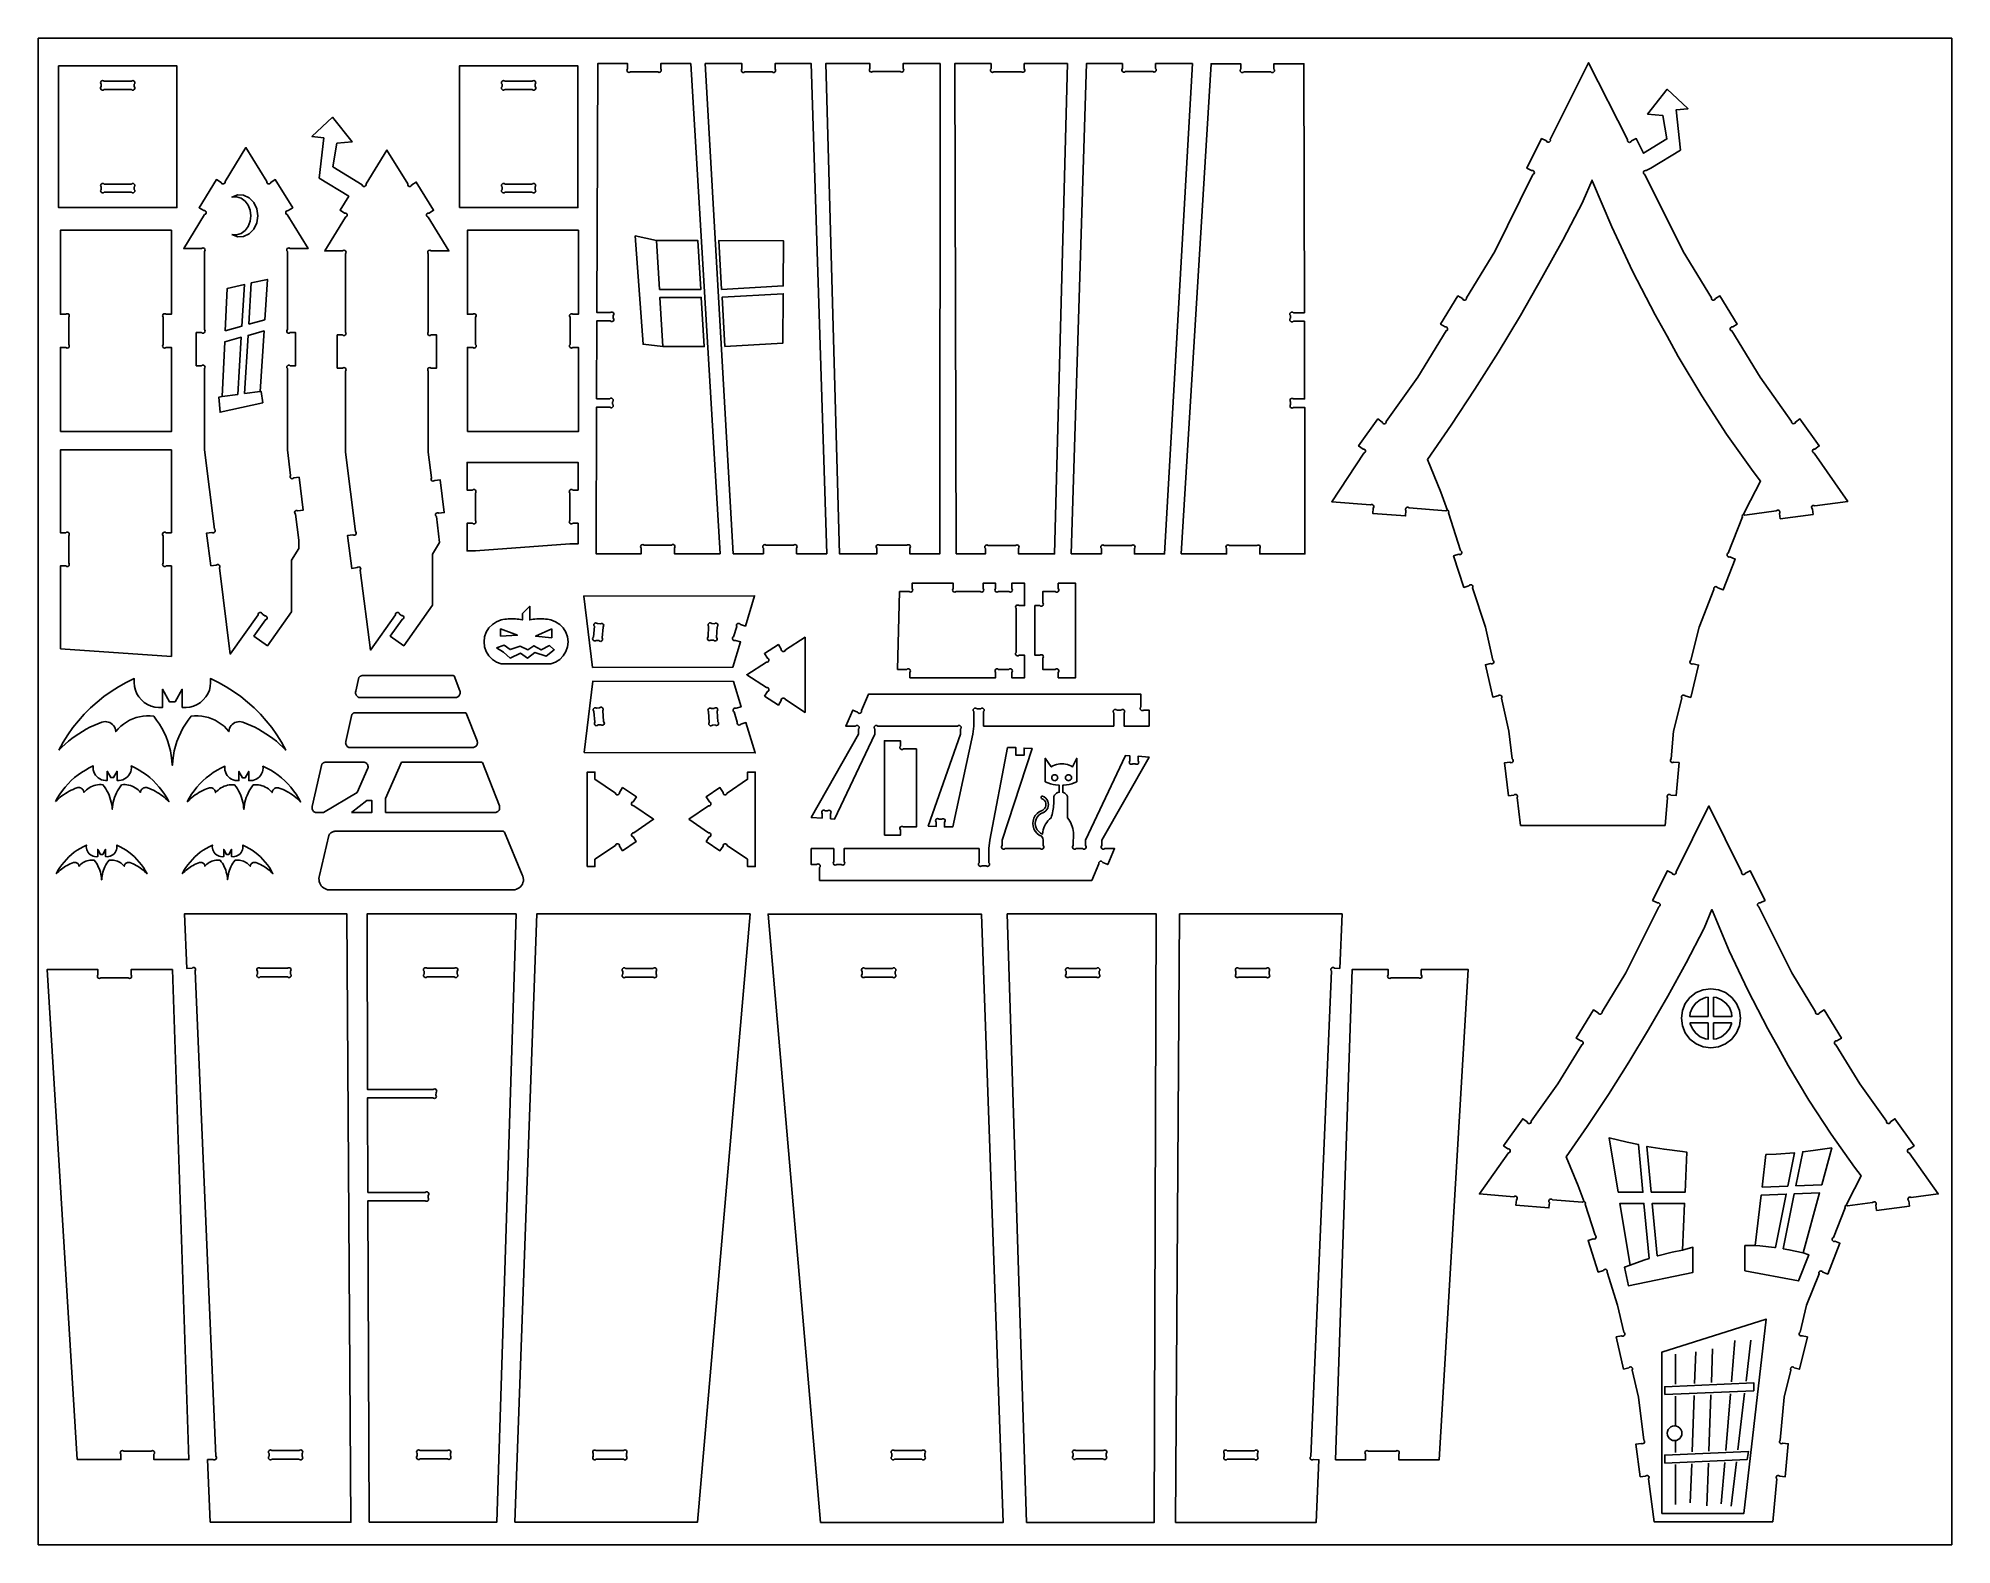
# Model space of a CAD drawing. Extents: x -206 to 348, y -177 to 259.
import ezdxf

# ---------------------------------------------------------------- set-up
doc = ezdxf.new("R2010")
doc.units = 0
doc.header["$MEASUREMENT"] = 0
doc.layers.get('0').update_dxf_attribs({"linetype": 'CONTINUOUS'})
doc.layers.add('ENGRAVING', color=1, linetype='CONTINUOUS')

msp = doc.modelspace()

# ---------------------------------------------------------------- linework, layer by layer
for points in [[(-206.37, -177.23), (-206.37, 258.87), (347.73, 258.87), (347.73, -177.23)], [(-200.51, 250.86), (-166.21, 250.86), (-166.21, 209.84), (-200.51, 209.84)], [(-84.41, 209.84), (-84.41, 250.86), (-50.12, 250.86), (-50.12, 209.84)], [(-150.27, 202.08), (-148.93, 202), (-147.62, 202.39), (-146.47, 203.22), (-145.57, 204.41), (-144.99, 205.88), (-144.79, 207.48), (-144.99, 209.08), (-145.57, 210.54), (-146.47, 211.74), (-147.62, 212.57), (-148.93, 212.96), (-150.27, 212.88), (-148.62, 213.53), (-146.89, 213.48), (-145.27, 212.72), (-143.95, 211.36), (-143.1, 209.54), (-142.8, 207.48), (-143.1, 205.42), (-143.95, 203.6), (-145.27, 202.23), (-146.89, 201.48), (-148.62, 201.43)], [(-26.51, 186.14), (-14.52, 186.14), (-15.38, 200.36), (-27.36, 200.36)], [(-8.47, 186.18), (-9.28, 200.33), (9.48, 200.19), (9.38, 187.2)], [(-145.41, 176.09), (-140.78, 177.4), (-140.01, 189.06), (-144.68, 188.03)], [(-152.2, 174.16), (-151.63, 186.48), (-146.64, 187.59), (-147.38, 175.53)], [(-25.52, 169.64), (-13.53, 169.64), (-14.38, 183.86), (-26.37, 183.86)], [(-7.53, 169.68), (9.26, 170.64), (9.36, 184.92), (-8.34, 183.9)], [(-153.08, 155.2), (-152.35, 170.95), (-147.58, 172.3), (-148.59, 155.79)], [(-146.64, 156.05), (-145.61, 172.85), (-141, 174.16), (-142.15, 156.64)], [(-75.89, 80.11), (-74.88, 79.08), (-73.66, 78.3), (-72.3, 77.8), (-57.93, 77.8), (-56.57, 78.3), (-55.35, 79.08), (-54.34, 80.11), (-53.58, 81.34), (-53.1, 82.7), (-52.94, 84.14), (-53.1, 85.58), (-53.58, 86.94), (-54.34, 88.17), (-55.35, 89.2), (-56.57, 89.98), (-57.93, 90.48), (-58.43, 90.59), (-58.94, 90.68), (-59.45, 90.75), (-59.96, 90.8), (-60.48, 90.84), (-60.99, 90.85), (-61.51, 90.84), (-62.02, 90.8), (-62.53, 90.75), (-63.04, 90.68), (-63.55, 90.59), (-64.05, 90.48), (-64.05, 94.43), (-66.18, 92.33), (-66.18, 90.48), (-66.68, 90.59), (-67.19, 90.68), (-67.7, 90.75), (-68.21, 90.8), (-68.73, 90.84), (-69.24, 90.85), (-69.76, 90.84), (-70.27, 90.8), (-70.78, 90.75), (-71.29, 90.68), (-71.8, 90.59), (-72.3, 90.48), (-73.66, 89.98), (-74.88, 89.2), (-75.89, 88.17), (-76.66, 86.94), (-77.13, 85.58), (-77.29, 84.14), (-77.13, 82.7), (-76.66, 81.34)], [(-73.68, 82.37), (-71.42, 83.23), (-69.76, 81.89), (-66.8, 82.93), (-64.62, 81.87), (-62.82, 83.03), (-60.74, 81.79), (-58.35, 83.07), (-56.95, 81.86), (-59.29, 79.99), (-62.54, 81.04), (-64.74, 79.46), (-66.73, 80.85), (-69.69, 79.45), (-71.64, 81.12)], [(-72.51, 85.76), (-72.51, 87.89), (-67.61, 86.05)], [(-57.68, 87.89), (-62.36, 85.76), (-57.68, 85.32)], [(-200.4, 52.82), (-199.52, 53.7), (-198.6, 54.55), (-197.66, 55.36), (-196.68, 56.13), (-195.67, 56.87), (-194.64, 57.56), (-193.58, 58.22), (-192.5, 58.83), (-191.39, 59.4), (-190.26, 59.93), (-189.12, 60.42), (-187.95, 60.86), (-187.5, 60.98), (-187.04, 61.04), (-186.57, 61.02), (-186.11, 60.92), (-185.67, 60.76), (-185.27, 60.54), (-184.9, 60.25), (-184.58, 59.91), (-184.31, 59.52), (-184.11, 59.1), (-183.98, 58.65), (-183.91, 58.19), (-183.24, 58.97), (-182.5, 59.69), (-181.7, 60.34), (-180.85, 60.92), (-179.96, 61.43), (-179.02, 61.86), (-178.05, 62.2), (-177.05, 62.46), (-176.03, 62.63), (-175.01, 62.72), (-173.98, 62.71), (-172.95, 62.62), (-172.1, 61.51), (-171.31, 60.34), (-170.6, 59.14), (-169.95, 57.9), (-169.38, 56.62), (-168.88, 55.31), (-168.46, 53.97), (-168.12, 52.61), (-167.85, 51.23), (-167.67, 49.84), (-167.56, 48.44), (-167.52, 48.44), (-167.42, 49.84), (-167.23, 51.23), (-166.97, 52.61), (-166.63, 53.97), (-166.21, 55.31), (-165.71, 56.62), (-165.13, 57.9), (-164.49, 59.14), (-163.77, 60.34), (-162.99, 61.51), (-162.14, 62.62), (-161.11, 62.71), (-160.08, 62.72), (-159.05, 62.63), (-158.04, 62.46), (-157.04, 62.2), (-156.07, 61.86), (-155.13, 61.43), (-154.23, 60.92), (-153.38, 60.34), (-152.58, 59.69), (-151.85, 58.97), (-151.17, 58.19), (-151.11, 58.65), (-150.97, 59.1), (-150.77, 59.52), (-150.51, 59.91), (-150.19, 60.25), (-149.82, 60.54), (-149.41, 60.76), (-148.97, 60.92), (-148.51, 61.02), (-148.05, 61.04), (-147.58, 60.98), (-147.13, 60.86), (-145.97, 60.42), (-144.82, 59.93), (-143.69, 59.4), (-142.59, 58.83), (-141.5, 58.22), (-140.45, 57.56), (-139.41, 56.87), (-138.41, 56.13), (-137.43, 55.36), (-136.48, 54.55), (-135.57, 53.7), (-134.69, 52.82), (-135.92, 55.06), (-137.27, 57.23), (-138.74, 59.31), (-140.33, 61.31), (-142.03, 63.21), (-143.83, 65.02), (-145.74, 66.72), (-147.73, 68.32), (-149.81, 69.79), (-151.97, 71.15), (-154.21, 72.39), (-156.51, 73.49), (-156.45, 72.37), (-156.55, 71.26), (-156.83, 70.17), (-157.26, 69.14), (-157.85, 68.19), (-158.57, 67.33), (-159.41, 66.59), (-160.36, 65.99), (-161.38, 65.54), (-162.46, 65.25), (-163.58, 65.12), (-164.69, 65.16), (-164.69, 70.43), (-166.73, 66.77), (-168.36, 66.77), (-170.39, 70.43), (-170.39, 65.16), (-171.51, 65.12), (-172.62, 65.25), (-173.7, 65.54), (-174.73, 65.99), (-175.67, 66.59), (-176.52, 67.33), (-177.24, 68.19), (-177.82, 69.14), (-178.26, 70.17), (-178.53, 71.26), (-178.64, 72.37), (-178.58, 73.49), (-180.88, 72.39), (-183.11, 71.15), (-185.27, 69.79), (-187.35, 68.32), (-189.35, 66.72), (-191.25, 65.02), (-193.05, 63.21), (-194.75, 61.31), (-196.34, 59.31), (-197.82, 57.23), (-199.17, 55.06)], [(-114.16, 68.52), (-114.02, 68.38), (-113.87, 68.26), (-113.7, 68.16), (-113.52, 68.08), (-113.34, 68.02), (-85.29, 68.06), (-85.1, 68.12), (-84.91, 68.21), (-84.75, 68.32), (-84.6, 68.45), (-84.46, 68.61), (-84.36, 68.78), (-84.28, 68.96), (-84.22, 69.15), (-84.19, 69.35), (-84.19, 69.56), (-84.22, 69.75), (-84.28, 69.95), (-85.98, 74.29), (-86, 74.3), (-86.02, 74.32), (-86.04, 74.33), (-86.06, 74.35), (-86.08, 74.36), (-86.1, 74.37), (-86.13, 74.38), (-86.15, 74.39), (-86.17, 74.4), (-86.2, 74.4), (-86.22, 74.41), (-86.25, 74.41), (-112.12, 74.41), (-112.25, 74.41), (-112.38, 74.41), (-112.5, 74.39), (-112.63, 74.37), (-112.76, 74.34), (-112.88, 74.3), (-113, 74.25), (-113.11, 74.19), (-113.22, 74.12), (-113.32, 74.04), (-113.42, 73.96), (-113.51, 73.87), (-114.43, 69.82), (-114.47, 69.62), (-114.48, 69.43), (-114.47, 69.23), (-114.43, 69.04), (-114.36, 68.86), (-114.27, 68.68)], [(-117.04, 54.03), (-116.91, 53.89), (-116.75, 53.77), (-116.59, 53.66), (-116.41, 53.59), (-116.22, 53.53), (-80.31, 53.57), (-80.11, 53.63), (-79.93, 53.71), (-79.76, 53.83), (-79.61, 53.96), (-79.48, 54.11), (-79.37, 54.28), (-79.29, 54.47), (-79.24, 54.66), (-79.21, 54.86), (-79.21, 55.06), (-79.24, 55.26), (-79.3, 55.46), (-82.45, 63.49), (-82.47, 63.5), (-82.49, 63.52), (-82.51, 63.54), (-82.53, 63.55), (-82.55, 63.56), (-82.57, 63.57), (-82.59, 63.58), (-82.62, 63.59), (-82.64, 63.6), (-82.67, 63.6), (-82.69, 63.61), (-82.72, 63.61), (-114.76, 63.61), (-114.84, 63.59), (-114.92, 63.57), (-115, 63.55), (-115.08, 63.51), (-115.15, 63.47), (-115.22, 63.43), (-115.29, 63.38), (-115.35, 63.33), (-115.41, 63.27), (-115.46, 63.21), (-115.51, 63.14), (-115.55, 63.07), (-117.31, 55.32), (-117.35, 55.13), (-117.36, 54.94), (-117.35, 54.74), (-117.31, 54.55), (-117.24, 54.37), (-117.15, 54.19)], [(-201.38, 37.88), (-200.94, 38.32), (-200.48, 38.74), (-200.01, 39.15), (-199.52, 39.53), (-199.02, 39.9), (-198.5, 40.25), (-197.97, 40.57), (-197.43, 40.88), (-196.88, 41.17), (-196.31, 41.43), (-195.74, 41.68), (-195.16, 41.9), (-194.93, 41.96), (-194.7, 41.98), (-194.47, 41.97), (-194.24, 41.93), (-194.02, 41.85), (-193.81, 41.73), (-193.63, 41.59), (-193.47, 41.42), (-193.34, 41.23), (-193.24, 41.02), (-193.17, 40.79), (-193.14, 40.56), (-192.8, 40.95), (-192.43, 41.31), (-192.03, 41.64), (-191.61, 41.93), (-191.16, 42.18), (-190.69, 42.4), (-190.2, 42.57), (-189.71, 42.7), (-189.2, 42.78), (-188.68, 42.83), (-188.17, 42.82), (-187.66, 42.78), (-187.23, 42.22), (-186.84, 41.64), (-186.48, 41.04), (-186.16, 40.41), (-185.87, 39.77), (-185.62, 39.12), (-185.41, 38.45), (-185.24, 37.77), (-185.11, 37.08), (-185.01, 36.39), (-184.96, 35.69), (-184.94, 35.69), (-184.89, 36.39), (-184.8, 37.08), (-184.67, 37.77), (-184.49, 38.45), (-184.28, 39.12), (-184.03, 39.77), (-183.75, 40.41), (-183.42, 41.04), (-183.07, 41.64), (-182.67, 42.22), (-182.25, 42.78), (-181.73, 42.82), (-181.22, 42.83), (-180.71, 42.78), (-180.2, 42.7), (-179.7, 42.57), (-179.21, 42.4), (-178.75, 42.18), (-178.3, 41.93), (-177.87, 41.64), (-177.47, 41.31), (-177.1, 40.95), (-176.77, 40.56), (-176.73, 40.79), (-176.67, 41.02), (-176.57, 41.23), (-176.43, 41.42), (-176.27, 41.59), (-176.09, 41.73), (-175.89, 41.85), (-175.67, 41.93), (-175.44, 41.97), (-175.2, 41.98), (-174.97, 41.96), (-174.75, 41.9), (-174.16, 41.68), (-173.59, 41.43), (-173.03, 41.17), (-172.47, 40.88), (-171.93, 40.57), (-171.4, 40.25), (-170.89, 39.9), (-170.38, 39.53), (-169.9, 39.15), (-169.42, 38.74), (-168.96, 38.32), (-168.52, 37.88), (-169.14, 39), (-169.82, 40.08), (-170.55, 41.12), (-171.35, 42.12), (-172.2, 43.07), (-173.1, 43.98), (-174.05, 44.83), (-175.05, 45.62), (-176.09, 46.36), (-177.17, 47.04), (-178.28, 47.66), (-179.43, 48.21), (-179.4, 47.65), (-179.46, 47.1), (-179.59, 46.55), (-179.81, 46.04), (-180.1, 45.56), (-180.47, 45.13), (-180.89, 44.76), (-181.36, 44.46), (-181.87, 44.24), (-182.41, 44.09), (-182.97, 44.03), (-183.53, 44.05), (-183.53, 46.68), (-184.54, 44.85), (-185.36, 44.85), (-186.38, 46.68), (-186.38, 44.05), (-186.94, 44.03), (-187.49, 44.09), (-188.03, 44.24), (-188.54, 44.46), (-189.02, 44.76), (-189.44, 45.13), (-189.8, 45.56), (-190.09, 46.04), (-190.31, 46.55), (-190.45, 47.1), (-190.5, 47.65), (-190.47, 48.21), (-191.62, 47.66), (-192.74, 47.04), (-193.82, 46.36), (-194.86, 45.62), (-195.85, 44.83), (-196.81, 43.98), (-197.71, 43.07), (-198.56, 42.12), (-199.35, 41.12), (-200.09, 40.08), (-200.76, 39)], [(-163.25, 37.81), (-162.81, 38.25), (-162.35, 38.67), (-161.88, 39.08), (-161.39, 39.47), (-160.89, 39.83), (-160.37, 40.18), (-159.84, 40.51), (-159.3, 40.82), (-158.75, 41.1), (-158.18, 41.37), (-157.61, 41.61), (-157.03, 41.83), (-156.8, 41.89), (-156.57, 41.92), (-156.34, 41.91), (-156.11, 41.86), (-155.89, 41.78), (-155.68, 41.67), (-155.5, 41.52), (-155.34, 41.35), (-155.21, 41.16), (-155.11, 40.95), (-155.04, 40.73), (-155.01, 40.5), (-154.67, 40.89), (-154.3, 41.25), (-153.9, 41.57), (-153.48, 41.86), (-153.03, 42.12), (-152.56, 42.33), (-152.08, 42.5), (-151.58, 42.63), (-151.07, 42.72), (-150.56, 42.76), (-150.04, 42.76), (-149.53, 42.71), (-149.1, 42.15), (-148.71, 41.57), (-148.35, 40.97), (-148.03, 40.35), (-147.74, 39.71), (-147.49, 39.05), (-147.28, 38.38), (-147.11, 37.7), (-146.98, 37.02), (-146.89, 36.32), (-146.83, 35.62), (-146.81, 35.62), (-146.76, 36.32), (-146.67, 37.02), (-146.54, 37.7), (-146.37, 38.38), (-146.15, 39.05), (-145.91, 39.71), (-145.62, 40.35), (-145.3, 40.97), (-144.94, 41.57), (-144.55, 42.15), (-144.12, 42.71), (-143.61, 42.76), (-143.09, 42.76), (-142.58, 42.72), (-142.07, 42.63), (-141.57, 42.5), (-141.09, 42.33), (-140.62, 42.12), (-140.17, 41.86), (-139.74, 41.57), (-139.34, 41.25), (-138.98, 40.89), (-138.64, 40.5), (-138.61, 40.73), (-138.54, 40.95), (-138.44, 41.16), (-138.31, 41.35), (-138.15, 41.52), (-137.96, 41.67), (-137.76, 41.78), (-137.54, 41.86), (-137.31, 41.91), (-137.08, 41.92), (-136.84, 41.89), (-136.62, 41.83), (-136.04, 41.61), (-135.46, 41.37), (-134.9, 41.1), (-134.35, 40.82), (-133.8, 40.51), (-133.27, 40.18), (-132.76, 39.83), (-132.26, 39.47), (-131.77, 39.08), (-131.29, 38.67), (-130.84, 38.25), (-130.4, 37.81), (-131.01, 38.93), (-131.69, 40.01), (-132.42, 41.06), (-133.22, 42.05), (-134.07, 43.01), (-134.97, 43.91), (-135.92, 44.76), (-136.92, 45.56), (-137.96, 46.3), (-139.04, 46.98), (-140.16, 47.59), (-141.31, 48.15), (-141.28, 47.59), (-141.33, 47.03), (-141.47, 46.49), (-141.68, 45.97), (-141.98, 45.49), (-142.34, 45.07), (-142.76, 44.7), (-143.23, 44.4), (-143.74, 44.17), (-144.28, 44.02), (-144.84, 43.96), (-145.4, 43.98), (-145.4, 46.62), (-146.42, 44.79), (-147.23, 44.79), (-148.25, 46.62), (-148.25, 43.98), (-148.81, 43.96), (-149.36, 44.02), (-149.9, 44.17), (-150.42, 44.4), (-150.89, 44.7), (-151.31, 45.07), (-151.67, 45.49), (-151.96, 45.97), (-152.18, 46.49), (-152.32, 47.03), (-152.37, 47.59), (-152.34, 48.15), (-153.49, 47.59), (-154.61, 46.98), (-155.69, 46.3), (-156.73, 45.56), (-157.73, 44.76), (-158.68, 43.91), (-159.58, 43.01), (-160.43, 42.05), (-161.22, 41.06), (-161.96, 40.01), (-162.64, 38.93)], [(-125.95, 34.71), (-123.79, 34.7), (-114, 40.56), (-110.94, 47.55), (-110.88, 47.77), (-110.87, 48), (-110.89, 48.23), (-110.95, 48.45), (-111.05, 48.65), (-111.19, 48.84), (-111.35, 49), (-111.54, 49.13), (-111.74, 49.23), (-111.97, 49.28), (-112.19, 49.3), (-122.87, 49.3), (-122.99, 49.31), (-123.12, 49.3), (-123.25, 49.29), (-123.38, 49.27), (-123.5, 49.23), (-123.62, 49.19), (-123.74, 49.14), (-123.86, 49.08), (-123.96, 49.01), (-124.07, 48.94), (-124.17, 48.86), (-124.26, 48.77), (-127.04, 36.5), (-127.08, 36.31), (-127.09, 36.11), (-127.08, 35.92), (-127.04, 35.73), (-126.97, 35.54), (-126.88, 35.37), (-126.77, 35.21), (-126.63, 35.07), (-126.48, 34.94), (-126.32, 34.84), (-126.14, 34.76)], [(-105.84, 34.72), (-105.84, 38.75), (-101.17, 49.3), (-78.04, 49.3), (-78.02, 49.3), (-77.99, 49.3), (-77.97, 49.29), (-77.94, 49.29), (-77.92, 49.28), (-77.9, 49.27), (-77.87, 49.26), (-77.85, 49.24), (-77.83, 49.23), (-77.81, 49.22), (-77.79, 49.2), (-77.77, 49.18), (-72.85, 36.63), (-72.79, 36.44), (-72.76, 36.24), (-72.76, 36.04), (-72.79, 35.84), (-72.84, 35.64), (-72.93, 35.46), (-73.03, 35.29), (-73.16, 35.14), (-73.31, 35), (-73.48, 34.89), (-73.66, 34.8), (-73.86, 34.74)], [(87.37, 44.2), (87.24, 44.38), (87.15, 44.58), (87.12, 44.8), (87.15, 45.03), (87.24, 45.23), (87.37, 45.41), (87.55, 45.54), (87.75, 45.63), (87.98, 45.66), (88.2, 45.63), (88.4, 45.54), (88.58, 45.41), (88.72, 45.23), (88.8, 45.03), (88.83, 44.8), (88.8, 44.58), (88.72, 44.38), (88.58, 44.2), (88.4, 44.06), (88.2, 43.98), (87.98, 43.95), (87.75, 43.98), (87.55, 44.06)], [(91.36, 44.2), (91.22, 44.38), (91.14, 44.58), (91.11, 44.8), (91.14, 45.03), (91.22, 45.23), (91.36, 45.41), (91.54, 45.54), (91.74, 45.63), (91.96, 45.66), (92.18, 45.63), (92.39, 45.54), (92.57, 45.41), (92.7, 45.23), (92.79, 45.03), (92.82, 44.8), (92.79, 44.58), (92.7, 44.38), (92.57, 44.2), (92.39, 44.06), (92.18, 43.98), (91.96, 43.95), (91.74, 43.98), (91.54, 44.06)], [(-115.65, 34.71), (-109.8, 34.72), (-109.8, 38.26), (-111.19, 38.26)], [(-124.14, 13.23), (-123.8, 12.94), (-123.42, 12.7), (-123.01, 12.52), (-122.59, 12.4), (-68.34, 12.4), (-67.89, 12.52), (-67.46, 12.71), (-67.07, 12.96), (-66.72, 13.26), (-66.42, 13.62), (-66.18, 14.02), (-66.01, 14.46), (-65.9, 14.91), (-65.87, 15.38), (-65.91, 15.84), (-66.03, 16.3), (-66.21, 16.72), (-71.37, 29.07), (-71.41, 29.11), (-71.45, 29.15), (-71.5, 29.19), (-71.54, 29.22), (-71.59, 29.25), (-71.64, 29.27), (-71.69, 29.3), (-71.75, 29.31), (-71.8, 29.33), (-71.86, 29.34), (-71.92, 29.35), (-71.97, 29.35), (-120.31, 29.35), (-120.51, 29.32), (-120.7, 29.28), (-120.89, 29.22), (-121.08, 29.15), (-121.26, 29.06), (-121.43, 28.96), (-121.6, 28.85), (-121.75, 28.72), (-121.9, 28.59), (-122.03, 28.44), (-122.15, 28.29), (-122.27, 28.12), (-124.9, 16.51), (-125.02, 16.08), (-125.08, 15.64), (-125.07, 15.19), (-125, 14.76), (-124.87, 14.33), (-124.68, 13.93), (-124.43, 13.56)], [(-201.16, 17.02), (-200.81, 17.37), (-200.44, 17.71), (-200.07, 18.03), (-199.68, 18.34), (-199.27, 18.64), (-198.86, 18.92), (-198.44, 19.18), (-198, 19.42), (-197.56, 19.65), (-197.11, 19.86), (-196.65, 20.06), (-196.19, 20.24), (-196, 20.28), (-195.82, 20.31), (-195.63, 20.3), (-195.45, 20.26), (-195.27, 20.2), (-195.11, 20.11), (-194.96, 19.99), (-194.83, 19.85), (-194.73, 19.7), (-194.65, 19.53), (-194.59, 19.35), (-194.57, 19.17), (-194.3, 19.48), (-194, 19.77), (-193.69, 20.03), (-193.35, 20.26), (-192.99, 20.46), (-192.61, 20.63), (-192.22, 20.77), (-191.82, 20.88), (-191.42, 20.94), (-191.01, 20.98), (-190.59, 20.98), (-190.18, 20.94), (-189.84, 20.49), (-189.53, 20.03), (-189.24, 19.55), (-188.98, 19.05), (-188.76, 18.54), (-188.56, 18.01), (-188.39, 17.48), (-188.25, 16.93), (-188.14, 16.38), (-188.07, 15.83), (-188.03, 15.27), (-188.01, 15.27), (-187.97, 15.83), (-187.9, 16.38), (-187.79, 16.93), (-187.65, 17.48), (-187.49, 18.01), (-187.29, 18.54), (-187.06, 19.05), (-186.8, 19.55), (-186.51, 20.03), (-186.2, 20.49), (-185.86, 20.94), (-185.45, 20.98), (-185.04, 20.98), (-184.62, 20.94), (-184.22, 20.88), (-183.82, 20.77), (-183.43, 20.63), (-183.06, 20.46), (-182.7, 20.26), (-182.36, 20.03), (-182.04, 19.77), (-181.74, 19.48), (-181.47, 19.17), (-181.45, 19.35), (-181.39, 19.53), (-181.31, 19.7), (-181.21, 19.85), (-181.08, 19.99), (-180.93, 20.11), (-180.77, 20.2), (-180.59, 20.26), (-180.41, 20.3), (-180.22, 20.31), (-180.04, 20.28), (-179.86, 20.24), (-179.39, 20.06), (-178.93, 19.86), (-178.48, 19.65), (-178.04, 19.42), (-177.61, 19.18), (-177.18, 18.92), (-176.77, 18.64), (-176.37, 18.34), (-175.98, 18.03), (-175.6, 17.71), (-175.23, 17.37), (-174.88, 17.02), (-175.37, 17.92), (-175.91, 18.78), (-176.5, 19.62), (-177.14, 20.41), (-177.82, 21.18), (-178.54, 21.9), (-179.3, 22.58), (-180.1, 23.22), (-180.93, 23.81), (-181.79, 24.35), (-182.69, 24.85), (-183.61, 25.29), (-183.58, 24.84), (-183.63, 24.4), (-183.73, 23.96), (-183.91, 23.55), (-184.14, 23.17), (-184.43, 22.82), (-184.77, 22.53), (-185.15, 22.29), (-185.56, 22.11), (-185.99, 21.99), (-186.43, 21.94), (-186.88, 21.96), (-186.88, 24.06), (-187.69, 22.6), (-188.35, 22.6), (-189.16, 24.06), (-189.16, 21.96), (-189.61, 21.94), (-190.05, 21.99), (-190.49, 22.11), (-190.9, 22.29), (-191.27, 22.53), (-191.61, 22.82), (-191.9, 23.17), (-192.13, 23.55), (-192.31, 23.96), (-192.42, 24.4), (-192.46, 24.84), (-192.43, 25.29), (-193.35, 24.85), (-194.25, 24.35), (-195.11, 23.81), (-195.95, 23.22), (-196.74, 22.58), (-197.5, 21.9), (-198.23, 21.18), (-198.91, 20.41), (-199.54, 19.62), (-200.13, 18.78), (-200.67, 17.92)], [(-164.68, 17.02), (-164.19, 17.92), (-163.65, 18.78), (-163.06, 19.62), (-162.42, 20.41), (-161.74, 21.18), (-161.02, 21.9), (-160.26, 22.58), (-159.46, 23.22), (-158.63, 23.81), (-157.77, 24.35), (-156.87, 24.85), (-155.95, 25.29), (-155.98, 24.84), (-155.94, 24.4), (-155.83, 23.96), (-155.65, 23.55), (-155.42, 23.17), (-155.13, 22.82), (-154.79, 22.53), (-154.41, 22.29), (-154, 22.11), (-153.57, 21.99), (-153.13, 21.94), (-152.68, 21.96), (-152.68, 24.06), (-151.87, 22.6), (-151.21, 22.6), (-150.4, 24.06), (-150.4, 21.96), (-149.95, 21.94), (-149.51, 21.99), (-149.08, 22.11), (-148.67, 22.29), (-148.29, 22.53), (-147.95, 22.82), (-147.66, 23.17), (-147.43, 23.55), (-147.25, 23.96), (-147.14, 24.4), (-147.1, 24.84), (-147.13, 25.29), (-146.21, 24.85), (-145.31, 24.35), (-144.45, 23.81), (-143.61, 23.22), (-142.82, 22.58), (-142.06, 21.9), (-141.33, 21.18), (-140.66, 20.41), (-140.02, 19.62), (-139.43, 18.78), (-138.89, 17.92), (-138.4, 17.02), (-138.75, 17.37), (-139.12, 17.71), (-139.49, 18.03), (-139.89, 18.34), (-140.29, 18.64), (-140.7, 18.92), (-141.12, 19.18), (-141.56, 19.42), (-142, 19.65), (-142.45, 19.86), (-142.91, 20.06), (-143.38, 20.24), (-143.56, 20.28), (-143.74, 20.31), (-143.93, 20.3), (-144.11, 20.26), (-144.29, 20.2), (-144.45, 20.11), (-144.6, 19.99), (-144.73, 19.85), (-144.83, 19.7), (-144.91, 19.53), (-144.97, 19.35), (-144.99, 19.17), (-145.26, 19.48), (-145.56, 19.77), (-145.87, 20.03), (-146.22, 20.26), (-146.57, 20.46), (-146.95, 20.63), (-147.34, 20.77), (-147.74, 20.88), (-148.14, 20.94), (-148.55, 20.98), (-148.97, 20.98), (-149.38, 20.94), (-149.72, 20.49), (-150.03, 20.03), (-150.32, 19.55), (-150.58, 19.05), (-150.81, 18.54), (-151, 18.01), (-151.17, 17.48), (-151.31, 16.93), (-151.42, 16.38), (-151.49, 15.83), (-151.53, 15.27), (-151.55, 15.27), (-151.59, 15.83), (-151.66, 16.38), (-151.77, 16.93), (-151.91, 17.48), (-152.07, 18.01), (-152.27, 18.54), (-152.5, 19.05), (-152.76, 19.55), (-153.05, 20.03), (-153.36, 20.49), (-153.7, 20.94), (-154.11, 20.98), (-154.53, 20.98), (-154.94, 20.94), (-155.34, 20.88), (-155.74, 20.77), (-156.13, 20.63), (-156.5, 20.46), (-156.86, 20.26), (-157.2, 20.03), (-157.52, 19.77), (-157.82, 19.48), (-158.09, 19.17), (-158.11, 19.35), (-158.17, 19.53), (-158.25, 19.7), (-158.35, 19.85), (-158.48, 19.99), (-158.63, 20.11), (-158.79, 20.2), (-158.97, 20.26), (-159.15, 20.3), (-159.34, 20.31), (-159.52, 20.28), (-159.7, 20.24), (-160.17, 20.06), (-160.63, 19.86), (-161.08, 19.65), (-161.52, 19.42), (-161.95, 19.18), (-162.38, 18.92), (-162.79, 18.64), (-163.19, 18.34), (-163.58, 18.03), (-163.96, 17.71), (-164.33, 17.37)], [(-68.37, -170.74), (-15.48, -170.74), (-0.26, 5.36), (-62.04, 5.36)], [(20.16, -170.75), (4.95, 5.35), (66.73, 5.35), (73.06, -170.75)], [(79.85, -170.75), (116.81, -170.75), (117.4, 5.36), (74.22, 5.36)], [(271.88, -24.29), (277.19, -24.29), (277.19, -18.74), (276.39, -18.84), (274.9, -19.46), (273.62, -20.44), (272.64, -21.72), (272.02, -23.21)], [(278.79, -24.29), (284.1, -24.29), (283.96, -23.21), (283.34, -21.72), (282.36, -20.44), (281.08, -19.46), (279.59, -18.84), (278.79, -18.74)], [(274.9, -30.17), (276.39, -30.78), (277.19, -30.89), (277.19, -26.15), (271.98, -26.15), (272.02, -26.41), (272.64, -27.9), (273.62, -29.18)], [(278.79, -30.89), (279.59, -30.78), (281.08, -30.17), (282.36, -29.18), (283.34, -27.9), (283.96, -26.41), (283.99, -26.15), (278.79, -26.15)], [(251.12, -75.2), (258.31, -75.2), (257.04, -61.41), (253.79, -60.74), (248.52, -59.47)], [(260.7, -75.2), (270.5, -75.2), (270.98, -63.56), (269.8, -63.44), (264.43, -62.73), (259.48, -61.9)], [(292.84, -73.72), (293.94, -64.3), (296.85, -64.17), (302.19, -63.75), (300.26, -73.42)], [(302.61, -73.32), (310.09, -73.01), (312.99, -62.34), (307.63, -63.14), (304.57, -63.48)], [(290.84, -90.65), (292.16, -90.73), (296.39, -91.18), (296.7, -91.23), (299.8, -75.72), (292.57, -76.01)], [(298.96, -91.59), (300.59, -91.85), (304.76, -92.73), (309.47, -75.32), (302.15, -75.62)], [(254.6, -96.26), (258.6, -94.81), (260.07, -94.35), (258.6, -78.4), (251.65, -78.4)], [(262.4, -93.64), (262.66, -93.56), (266.79, -92.52), (269.8, -91.91), (270.37, -78.4), (261, -78.4)]]:
    msp.add_lwpolyline(points, close=True)
for points in [[(-8.89, 109.65), (-8.89, 109.67), (-22.17, 109.67), (-22.17, 111.28, 1), (-23.02, 112.13), (-30.92, 112.13, 1), (-31.77, 111.28), (-31.77, 109.67), (-44.86, 109.67), (-44.72, 152.08), (-40.89, 152.07, 1), (-40.04, 152.91), (-40.04, 153.66, 1), (-40.89, 154.52), (-44.71, 154.53), (-44.63, 177.04), (-40.73, 177.03, 1), (-39.88, 177.87), (-39.88, 178.62, 1), (-40.73, 179.47), (-44.62, 179.49), (-44.37, 251.56), (-35.73, 251.56), (-35.73, 250.02, 1), (-34.88, 249.18), (-26.98, 249.18, 1), (-26.13, 250.02), (-26.13, 251.56), (-17.43, 251.56), (-8.89, 109.67)], [(-5.11, 109.63), (-13.23, 251.56), (-2.59, 251.56), (-2.59, 250.01, 1), (-1.74, 249.16), (6.16, 249.16, 1), (7.01, 250.01), (7.01, 251.56), (17.45, 251.56), (21.95, 109.63), (13.21, 109.63), (13.21, 111.26, 1), (12.36, 112.11), (4.46, 112.11, 1), (3.62, 111.26), (3.62, 109.63)], [(45.17, 112.09), (37.27, 112.09, 1), (36.42, 111.25), (36.42, 109.61), (25.7, 109.62), (21.65, 251.56), (34.48, 251.56), (34.48, 250.09, 1), (35.33, 249.24), (43.23, 249.24, 1), (44.08, 250.09), (44.08, 251.56), (54.77, 251.55), (54.67, 109.61), (46.02, 109.61), (46.02, 111.24, 1)], [(59.47, 109.61), (67.91, 109.61), (67.91, 111.17, -1), (68.75, 112.02), (76.65, 112.02, -1), (77.5, 111.17), (77.5, 109.61), (87.93, 109.61), (91.65, 251.56), (79.14, 251.56), (79.14, 250.01, -1), (78.29, 249.17), (70.39, 249.17, -1), (69.55, 250.01), (69.55, 251.56), (59.05, 251.56)], [(92.73, 109.61), (101.48, 109.62), (101.48, 111.17, -1), (102.33, 112.02), (110.23, 112.02, -1), (111.07, 111.17), (111.07, 109.62), (119.8, 109.62), (127.84, 251.55), (117.19, 251.55), (117.19, 250.09, -1), (116.34, 249.24), (108.44, 249.24, -1), (107.6, 250.09), (107.6, 251.55), (97.14, 251.55)], [(124.6, 109.62), (133.27, 251.52), (141.85, 251.52), (141.85, 249.97, 1), (142.7, 249.12), (150.6, 249.12, 1), (151.45, 249.97), (151.45, 251.52), (160.13, 251.52), (160.29, 179.43), (157.09, 179.42, 1), (156.24, 178.57), (156.24, 177.81, 1), (157.09, 176.96), (160.3, 176.97), (160.35, 154.47), (157.15, 154.46, 1), (156.3, 153.61), (156.3, 152.85, 1), (157.15, 152), (160.36, 152.01), (160.45, 109.62), (147.34, 109.62), (147.34, 111.17, 1), (146.49, 112.02), (138.59, 112.02, 1), (137.75, 111.17), (137.75, 109.62)], [(219.41, 39.58), (220.95, 39.77, -1), (221.89, 39.04), (222.9, 30.99), (264.72, 30.99), (265.45, 39.02, -1), (266.37, 39.78), (267.91, 39.64), (268.78, 49.2), (267.24, 49.34, -1), (266.47, 50.26), (267.2, 58.28), (269.54, 67.85, -1), (270.57, 68.47), (272.15, 68.08), (274.44, 77.4), (272.85, 77.79, -1), (272.23, 78.82), (274.57, 88.38), (278.89, 99.32, -1), (279.99, 99.79), (281.52, 99.19), (285.04, 108.12), (283.52, 108.72, -1), (283.04, 109.82), (287.17, 120.29, -1), (287.85, 120.82), (296.9, 122.03, -1), (297.86, 121.3), (298.06, 119.76), (307.57, 121.03), (307.37, 122.57, -1), (308.1, 123.52), (317.64, 124.79), (307.88, 138.78, -1), (308.09, 139.96), (309.36, 140.86), (303.78, 148.67), (302.52, 147.77, -1), (301.34, 147.97), (292.22, 160.75), (284.02, 174.15, -1), (284.3, 175.31), (285.62, 176.12), (280.61, 184.31), (279.29, 183.5, -1), (278.12, 183.78), (269.92, 197.17), (258.87, 219.42, -1), (259.25, 220.56), (260.64, 221.25), (269.18, 226.51), (267.89, 238.11), (271.32, 238.49), (271.31, 238.53), (265.34, 244.11), (259.68, 236.94), (264.04, 236.56), (265.27, 229.76), (258.48, 225.58), (256.37, 229.84), (254.97, 229.15, -1), (253.84, 229.53), (242.55, 251.78), (231.49, 229.53, -1), (230.36, 229.15), (228.97, 229.84), (224.7, 221.25), (226.08, 220.56, -1), (226.47, 219.42), (215.41, 197.17), (207.21, 183.78, -1), (206.04, 183.5), (204.72, 184.31), (199.71, 176.12), (201.03, 175.31, -1), (201.31, 174.15), (193.12, 160.75), (183.99, 147.97, -1), (182.81, 147.77), (181.55, 148.67), (175.98, 140.86), (177.26, 139.94, -1), (177.48, 138.79), (168.19, 124.7), (179.39, 123.8, -1), (180.17, 122.89), (180.05, 121.34), (189.58, 120.58), (189.7, 122.12, -1), (190.62, 122.9), (201.27, 122.05, -1), (202.01, 121.46), (205.53, 110.57, -1), (204.98, 109.5), (203.5, 109.02), (206.45, 99.89), (207.93, 100.37, -1), (209, 99.82), (212.69, 88.38), (214.84, 78.84, -1), (214.2, 77.83), (212.69, 77.49), (214.8, 68.13), (216.31, 68.47, -1), (217.33, 67.83), (219.48, 58.28), (220.49, 50.24, -1), (219.75, 49.29), (218.21, 49.1)], [(-187.31, 244.03), (-179.41, 244.03, 1), (-178.56, 244.87), (-178.56, 245.58, 1), (-179.41, 246.43), (-187.31, 246.43, 1), (-188.16, 245.58), (-188.16, 244.87, 1)], [(-63.31, 244.03), (-71.21, 244.03, -1), (-72.06, 244.87), (-72.06, 245.58, -1), (-71.21, 246.43), (-63.31, 246.43, -1), (-62.47, 245.58), (-62.47, 244.87, -1)], [(-101.21, 91.81), (-101.72, 92.17, 1), (-102.91, 91.98), (-110.2, 81.75), (-113.11, 104.88, 1), (-114.06, 105.62), (-115.6, 105.42), (-116.8, 114.94), (-115.26, 115.14, 1), (-114.52, 116.09), (-117.41, 139.05), (-117.41, 162.54, 1), (-118.26, 163.38), (-119.81, 163.38), (-119.81, 172.98), (-118.26, 172.98, 1), (-117.41, 173.83), (-117.41, 196.46, 1), (-118.26, 197.31), (-123.41, 197.31), (-117.38, 207.11, 1), (-117.65, 208.27), (-118.97, 209.09), (-116.47, 213.15), (-125.01, 218.42), (-123.72, 230.02), (-127.15, 230.4), (-127.14, 230.44), (-121.17, 236.01), (-115.51, 228.85), (-119.87, 228.46), (-121.1, 221.67), (-112.62, 216.44, 1), (-111.45, 216.72), (-105.42, 226.51), (-99.39, 216.72, 1), (-98.22, 216.44), (-96.9, 217.26), (-91.87, 209.09), (-93.19, 208.27, 1), (-93.47, 207.11), (-87.43, 197.31), (-92.58, 197.31, 1), (-93.43, 196.46), (-93.43, 173.83, 1), (-92.58, 172.98), (-91.03, 172.98), (-91.03, 163.38), (-92.58, 163.38, 1), (-93.43, 162.54), (-93.43, 139.05), (-92.5, 131.64, 1), (-91.55, 130.9), (-90.01, 131.09), (-88.81, 121.57), (-90.35, 121.38, 1), (-91.09, 120.43), (-90.14, 112.89), (-92.18, 109.54), (-92.18, 94.74), (-100.55, 83.01), (-104.46, 85.79), (-101.01, 90.63, 1)], [(-156.41, 106.12), (-154.88, 106.32, -1), (-153.93, 105.58), (-150.78, 80.59), (-142.66, 91.98, -1), (-141.47, 92.17), (-140.78, 91.68, -1), (-140.58, 90.5), (-143.92, 85.82), (-140.01, 83.03), (-133, 92.86), (-133, 107.82), (-130.95, 111.13), (-130.95, 113.59), (-131.9, 121.13, -1), (-131.17, 122.08), (-129.63, 122.27), (-130.82, 131.79), (-132.36, 131.6, -1), (-133.31, 132.34), (-134.24, 139.75), (-134.24, 163.24, -1), (-133.4, 164.08), (-131.84, 164.08), (-131.84, 173.68), (-133.4, 173.68, -1), (-134.24, 174.53), (-134.24, 197.16, -1), (-133.4, 198.01), (-128.25, 198.01), (-134.28, 207.81, -1), (-134, 208.97), (-132.68, 209.79), (-137.72, 217.96), (-139.04, 217.14, -1), (-140.2, 217.42), (-146.24, 227.21), (-152.27, 217.42, -1), (-153.44, 217.14), (-154.76, 217.96), (-159.79, 209.79), (-158.47, 208.97, -1), (-158.19, 207.81), (-164.22, 198.01), (-159.08, 198.01, -1), (-158.23, 197.16), (-158.23, 174.53, -1), (-159.08, 173.68), (-160.63, 173.68), (-160.63, 164.08), (-159.08, 164.08, -1), (-158.23, 163.24), (-158.23, 139.75), (-155.34, 116.79, -1), (-156.07, 115.84), (-157.61, 115.65)], [(-188.16, 215.83), (-188.16, 215.13, 1), (-187.31, 214.28), (-179.41, 214.28, 1), (-178.56, 215.13), (-178.56, 215.83, 1), (-179.41, 216.68), (-187.31, 216.68, 1)], [(-71.21, 216.68), (-63.31, 216.68, -1), (-62.47, 215.83), (-62.47, 215.13, -1), (-63.31, 214.28), (-71.21, 214.28, -1), (-72.06, 215.13), (-72.06, 215.83, -1)], [(-199.96, 145.03), (-167.81, 145.03), (-167.81, 169.36), (-169.36, 169.36, -1), (-170.21, 170.21), (-170.21, 178.11, -1), (-169.36, 178.96), (-167.81, 178.96), (-167.81, 203.29), (-199.96, 203.29), (-199.96, 178.96), (-198.41, 178.96, -1), (-197.56, 178.11), (-197.56, 170.21, -1), (-198.41, 169.36), (-199.96, 169.36)], [(-82.12, 145.03), (-82.12, 169.36), (-80.57, 169.36, 1), (-79.72, 170.21), (-79.72, 178.11, 1), (-80.57, 178.96), (-82.12, 178.96), (-82.12, 203.29), (-49.97, 203.29), (-49.97, 178.96), (-51.53, 178.96, 1), (-52.37, 178.11), (-52.37, 170.21, 1), (-51.53, 169.36), (-49.97, 169.36), (-49.97, 145.03)], [(-199.96, 82.13), (-199.96, 106.12), (-198.41, 106.12, 1), (-197.56, 106.97), (-197.56, 114.87, 1), (-198.41, 115.72), (-199.96, 115.72), (-199.96, 139.72), (-167.81, 139.72), (-167.81, 115.72), (-169.36, 115.72, 1), (-170.21, 114.87), (-170.21, 106.97, 1), (-169.36, 106.12), (-167.81, 106.12), (-167.81, 79.92)], [(-79.79, 110.45), (-82.19, 110.45), (-82.19, 118.47), (-80.64, 118.47, 1), (-79.79, 119.32), (-79.79, 127.22, 1), (-80.64, 128.07), (-82.19, 128.07), (-82.19, 136.09), (-50.04, 136.09), (-50.04, 128.07), (-51.59, 128.07, 1), (-52.44, 127.22), (-52.44, 119.32, 1), (-51.59, 118.47), (-50.04, 118.47), (-50.04, 112.51), (-52.44, 112.51)], [(46, 73.76), (46, 75.31, 1), (45.15, 76.16), (42.46, 76.16), (43.03, 98.71), (45.84, 98.71, 1), (46.69, 99.56), (46.69, 101.11), (58.58, 101.11), (58.58, 99.56, 1), (59.43, 98.71), (66.4, 98.71, 1), (67.25, 99.56), (67.25, 101.11), (70.85, 101.11), (70.85, 99.56, 1), (71.7, 98.71), (74.7, 98.71, 1), (75.55, 99.56), (75.55, 101.11), (79.23, 101.11), (79.23, 94.63), (77.66, 94.63, 1), (76.81, 93.78), (76.81, 81.09, 1), (77.66, 80.24), (79.23, 80.24), (79.23, 73.76), (75.55, 73.76), (75.55, 75.31, 1), (74.7, 76.16), (71.7, 76.16, 1), (70.85, 75.31), (70.85, 73.76)], [(88.99, 73.76), (88.99, 75.31, 1), (88.15, 76.16), (84.52, 76.16), (84.52, 79.39, 1), (83.67, 80.24), (82.23, 80.24), (82.23, 94.63), (83.67, 94.63, 1), (84.52, 95.48), (84.52, 98.71), (88.15, 98.71, 1), (88.99, 99.56), (88.99, 101.11), (94.03, 101.11), (94.03, 73.76)], [(-45.91, 76.7), (-5.24, 76.81), (-3, 84.14), (-4.45, 84.58, -1), (-5.01, 85.64), (-4.11, 88.6, -1), (-3.05, 89.17), (-1.6, 88.73), (1.07, 97.5), (-48.43, 97.37)], [(-43.09, 85.26), (-42.82, 88.42, 1), (-43.59, 89.34), (-44.42, 89.41, 1), (-45.34, 88.64), (-45.62, 85.48, 1), (-44.84, 84.56), (-44.01, 84.49, 1)], [(-10.54, 89.4), (-11.34, 89.45, 1), (-12.24, 88.65), (-12.42, 85.55, 1), (-11.62, 84.66), (-10.81, 84.61, 1), (-9.92, 85.41), (-9.74, 88.5, 1)], [(3.93, 68.45), (4.76, 69.75, 1), (4.51, 70.93), (-1.22, 74.61), (4.51, 78.29, 1), (4.76, 79.46), (3.93, 80.77), (7.96, 83.36), (8.8, 82.06, 1), (9.97, 81.8), (15.7, 85.49), (15.7, 63.73), (9.97, 67.41, 1), (8.8, 67.16), (7.96, 65.85)], [(-48.26, 52.12), (1.24, 51.99), (-1.43, 60.76), (-2.88, 60.32, -1), (-3.94, 60.89), (-4.84, 63.85, -1), (-4.28, 64.91), (-2.83, 65.35), (-5.07, 72.68), (-45.74, 72.79)], [(20.65, 33.09), (20.65, 34.37, -1), (21.5, 35.22), (22.2, 35.22, -1), (23.05, 34.37), (23.05, 32.91), (24.25, 32.82), (35.86, 57.38), (35.86, 58.93, -1), (36.71, 59.78), (59.87, 59.78, -1), (60.72, 58.93), (60.72, 57.38), (51.35, 30.82), (53.65, 30.7), (53.65, 31.94, -1), (54.5, 32.79), (55.2, 32.79, -1), (56.05, 31.94), (56.05, 30.57), (58.45, 30.57), (64.31, 57.38), (64.53, 59.78), (64.53, 63.94, -1), (65.38, 64.78), (66.55, 64.78, -1), (67.4, 63.94), (67.4, 59.78), (105.08, 59.78), (105.08, 63.56, -1), (105.93, 64.41), (107.23, 64.41, -1), (108.08, 63.56), (108.08, 59.78), (115.3, 59.78), (115.3, 64.41), (113.74, 64.41, -1), (112.9, 65.26), (112.9, 69.04), (34.07, 69.04), (32.01, 64.24, -1), (30.89, 63.8), (29.47, 64.41), (27.48, 59.78), (30.32, 59.78, -1), (31.17, 58.93), (31.17, 57.38), (17.48, 33.32)], [(-42.92, 64.23), (-42.65, 61.07, -1), (-43.42, 60.15), (-44.25, 60.08, -1), (-45.17, 60.85), (-45.45, 64.01, -1), (-44.67, 64.93), (-43.84, 65, -1)], [(-12.07, 60.84), (-12.25, 63.94, -1), (-11.45, 64.83), (-10.64, 64.88, -1), (-9.75, 64.08), (-9.57, 60.99, -1), (-10.37, 60.09), (-11.17, 60.04, -1)], [(38.68, 28.18), (38.68, 55.53), (43.3, 55.53), (43.3, 53.98, 1), (44.15, 53.13), (47.93, 53.13), (47.93, 30.58), (44.15, 30.58, 1), (43.3, 29.73), (43.3, 28.18)], [(84.64, 26.71), (84.64, 25.16, -1), (83.79, 24.31), (73.6, 24.31, -1), (72.75, 25.16), (72.75, 26.71), (81.43, 53.27), (79.12, 53.4), (79.12, 51.31), (76.72, 51.31), (76.72, 53.53), (74.32, 53.53), (69.15, 26.71), (68.93, 24.31), (68.93, 20.16, -1), (68.09, 19.31), (66.92, 19.31, -1), (66.07, 20.16), (66.07, 24.31), (27, 24.31), (27, 20.53, -1), (26.15, 19.68), (24.85, 19.68, -1), (24, 20.53), (24, 24.31), (17.48, 24.31), (17.48, 19.68), (19.03, 19.68, -1), (19.88, 18.84), (19.88, 15.06), (98.71, 15.06), (100.77, 19.85, -1), (101.88, 20.3), (103.31, 19.68), (105.3, 24.31), (102.46, 24.31, -1), (101.61, 25.16), (101.61, 26.71), (115.3, 50.77), (112.12, 51.01), (112.12, 49.72, -1), (111.27, 48.87), (110.57, 48.87, -1), (109.72, 49.72), (109.72, 51.18), (108.52, 51.27), (96.91, 26.71), (96.91, 25.16, -1), (96.06, 24.31), (94.16, 24.31, -1), (93.31, 25.16), (93.31, 26.71), (93.39, 27.28), (93.44, 27.84), (93.44, 28.41), (93.4, 28.98), (93.33, 29.55), (93.21, 30.11), (93.05, 30.66), (92.86, 31.19), (92.63, 31.71), (92.36, 32.22), (92.06, 32.7), (91.72, 33.16), (91.72, 39.38), (91.51, 39.74), (91.24, 40.05), (90.91, 40.31), (90.54, 40.5), (90.29, 40.58), (90.29, 42.65), (90.6, 42.66), (91.37, 42.75), (92.15, 42.89), (92.9, 43.08), (93.65, 43.33), (94.37, 43.63), (94.37, 50.47), (93.1, 47.96), (92.63, 48.21), (92.14, 48.43), (91.63, 48.59), (91.11, 48.71), (90.58, 48.79), (90.04, 48.81), (89.5, 48.79), (88.97, 48.71), (88.45, 48.59), (87.94, 48.43), (87.45, 48.21), (86.98, 47.96), (85.25, 50.47), (85.25, 43.63), (85.98, 43.33), (86.72, 43.08), (87.48, 42.89), (88.25, 42.75), (89.03, 42.66), (89.31, 42.65), (89.31, 40.62), (88.91, 40.5), (88.54, 40.31), (88.21, 40.05), (87.94, 39.74), (87.73, 39.38), (87.75, 38.85), (87.75, 38.33), (87.74, 37.8), (87.71, 37.28), (87.66, 36.75), (87.6, 36.23), (87.52, 35.71), (87.43, 35.2), (87.32, 34.68), (87.19, 34.17), (87.05, 33.67), (86.9, 33.16), (86.44, 32.77), (86.03, 32.34), (85.65, 31.86), (85.33, 31.36), (85.05, 30.82), (84.83, 30.27), (84.65, 29.69), (84.54, 29.1), (84.48, 28.5), (83.88, 28.79), (83.36, 29.2), (82.93, 29.7), (82.61, 30.28), (82.41, 30.91), (82.34, 31.56), (82.41, 32.22), (82.61, 32.85), (82.93, 33.43), (83.36, 33.93), (83.88, 34.34), (84.95, 34.86), (85.36, 35.18), (85.7, 35.57), (85.96, 36.03), (86.12, 36.53), (86.17, 37.05), (86.12, 37.57), (85.96, 38.07), (85.7, 38.53), (85.36, 38.92), (84.95, 39.24), (84.48, 39.47), (84.39, 39.49), (84.31, 39.49), (84.22, 39.47), (84.15, 39.42), (84.08, 39.36), (84.03, 39.29), (84.01, 39.21), (84, 39.12), (84.01, 39.04), (84.05, 38.96), (84.1, 38.89), (84.17, 38.83), (84.57, 38.63), (84.87, 38.4), (85.12, 38.12), (85.3, 37.79), (85.41, 37.42), (85.45, 37.05), (85.41, 36.67), (85.3, 36.31), (85.12, 35.98), (84.87, 35.69), (84.57, 35.46), (83.51, 34.94), (82.87, 34.45), (82.34, 33.84), (81.95, 33.14), (81.71, 32.37), (81.63, 31.56), (81.71, 30.76), (81.95, 29.99), (82.34, 29.29), (82.87, 28.68), (83.51, 28.18), (84.17, 27.86), (84.53, 27.3)], [(-47.4, 19.1), (-45.18, 19.1), (-45.18, 21.2), (-39.26, 25.21, -1), (-38.08, 24.98), (-37.18, 23.65), (-33.2, 26.35), (-34.11, 27.68, -1), (-33.88, 28.85), (-28.18, 32.77), (-33.89, 36.7, -1), (-34.11, 37.87), (-33.18, 39.25), (-37.16, 41.94), (-38.08, 40.57, -1), (-39.26, 40.34), (-45.18, 44.35), (-45.18, 46.45), (-47.4, 46.45)], [(-17.98, 32.77), (-12.27, 28.85, -1), (-12.05, 27.68), (-12.95, 26.35), (-8.97, 23.65), (-8.07, 24.98, -1), (-6.89, 25.21), (-0.98, 21.2), (-0.98, 19.1), (1.24, 19.1), (1.24, 46.45), (-0.98, 46.45), (-0.98, 44.35), (-6.89, 40.34, -1), (-8.07, 40.57), (-9, 41.94), (-12.97, 39.25), (-12.04, 37.87, -1), (-12.26, 36.7)], [(257.47, -157.6), (259.01, -157.41, -1), (259.96, -158.14), (261.52, -170.56), (295.91, -170.6), (297.05, -158.17, -1), (297.97, -157.4), (299.51, -157.54), (300.38, -147.98), (298.84, -147.84, -1), (298.07, -146.92), (299.2, -134.49), (301.12, -126.66, -1), (302.14, -126.04), (303.65, -126.41), (305.93, -117.09), (304.43, -116.72, -1), (303.8, -115.7), (305.72, -107.87), (309.3, -98.8, -1), (310.4, -98.32), (311.85, -98.89), (315.37, -89.97), (313.93, -89.4, -1), (313.45, -88.3), (316.85, -79.7, -1), (317.53, -79.17), (324.83, -78.19, -1), (325.78, -78.92), (325.99, -80.46), (335.5, -79.19), (335.29, -77.65, -1), (336.02, -76.7), (343.82, -75.66), (335.37, -63.82, -1), (335.57, -62.64), (336.83, -61.74), (331.26, -53.92), (330, -54.83, -1), (328.81, -54.63), (321.12, -43.85), (314.21, -32.56, -1), (314.49, -31.39), (315.81, -30.59), (310.8, -22.4), (309.48, -23.21, -1), (308.32, -22.93), (301.4, -11.64), (291.91, 7.46, -1), (292.29, 8.6), (293.68, 9.29), (289.41, 17.88), (288.02, 17.19, -1), (286.89, 17.57), (277.4, 36.67), (267.9, 17.57, -1), (266.77, 17.19), (265.38, 17.88), (261.11, 9.29), (262.5, 8.6, -1), (262.88, 7.46), (253.39, -11.64), (246.48, -22.93, -1), (245.31, -23.21), (243.99, -22.4), (238.98, -30.59), (240.3, -31.39, -1), (240.58, -32.56), (233.67, -43.85), (225.98, -54.63, -1), (224.8, -54.83), (223.53, -53.92), (217.96, -61.74), (219.22, -62.64, -1), (219.42, -63.82), (210.97, -75.66), (220.9, -76.48, -1), (221.68, -77.4), (221.55, -78.95), (231.09, -79.71), (231.21, -78.16, -1), (232.13, -77.39), (240.81, -78.08, -1), (241.55, -78.67), (244.45, -87.62, -1), (243.9, -88.69), (242.42, -89.17), (245.37, -98.3), (246.85, -97.82, -1), (247.92, -98.37), (250.99, -107.87), (252.76, -115.74, -1), (252.12, -116.75), (250.6, -117.09), (252.7, -126.39), (254.21, -126.05, -1), (255.23, -126.69), (256.99, -134.49), (258.55, -146.94, -1), (257.81, -147.89), (256.27, -148.08)], [(-156.56, -170.73), (-157.33, -152.58), (-155.78, -152.51, 1), (-154.97, -151.63), (-160.95, -11.11, 1), (-161.84, -10.3), (-163.39, -10.37), (-164.06, 5.38), (-116.99, 5.38), (-115.82, -170.73)], [(-110.58, -170.73), (-110.89, -77.63), (-94.36, -77.63, 1), (-93.51, -76.85), (-93.46, -76.14, 1), (-94.3, -75.23), (-110.9, -75.23), (-110.99, -47.85), (-92.08, -47.85, 1), (-91.23, -47.06), (-91.18, -46.36, 1), (-92.02, -45.45), (-111, -45.45), (-111.17, 5.38), (-67.99, 5.38), (-73.62, -170.73)], [(122.96, -170.76), (124.13, 5.36), (171.2, 5.36), (170.53, -10.39), (168.98, -10.33, 1), (168.09, -11.14), (162.11, -151.66, 1), (162.92, -152.54), (164.47, -152.61), (163.69, -170.75)], [(-195.12, -152.6), (-203.8, -10.74), (-189.08, -10.73), (-189.08, -12.24, 1), (-188.23, -13.09), (-180.36, -13.09, 1), (-179.51, -12.24), (-179.51, -10.72), (-167.51, -10.72), (-162.73, -152.58), (-172.86, -152.59), (-172.86, -151, 1), (-173.71, -150.15), (-181.58, -150.16, 1), (-182.43, -151.01), (-182.42, -152.59)], [(-133.33, -11.21), (-133.33, -12.02, -1), (-134.18, -12.87), (-142.07, -12.87, -1), (-142.92, -12.02), (-142.92, -11.21, -1), (-142.07, -10.36), (-134.18, -10.36, -1)], [(-85.89, -12.87), (-93.79, -12.87, -1), (-94.64, -12.02), (-94.64, -11.21, -1), (-93.79, -10.36), (-85.89, -10.36, -1), (-85.05, -11.21), (-85.05, -12.02, -1)], [(-36.28, -10.39), (-28.33, -10.39, -1), (-27.48, -11.24), (-27.48, -12.05, -1), (-28.33, -12.9), (-36.28, -12.9, -1), (-37.13, -12.05), (-37.13, -11.24, -1)], [(33.02, -12.91), (40.97, -12.9, 1), (41.82, -12.06), (41.82, -11.25, 1), (40.97, -10.4), (33.02, -10.4, 1), (32.17, -11.25), (32.17, -12.06, 1)], [(92.13, -12.89), (100.03, -12.89, 1), (100.87, -12.04), (100.87, -11.23, 1), (100.03, -10.38), (92.13, -10.38, 1), (91.28, -11.23), (91.28, -12.04, 1)], [(141.32, -12.9), (149.21, -12.9, 1), (150.06, -12.05), (150.06, -11.24, 1), (149.21, -10.39), (141.32, -10.39, 1), (140.47, -11.24), (140.47, -12.05, 1)], [(169.27, -152.61), (174.07, -10.73), (184.54, -10.72), (184.55, -12.26, 1), (185.4, -13.1), (193.3, -13.1, 1), (194.14, -12.25), (194.14, -10.71), (207.67, -10.69), (199.35, -152.61), (187.58, -152.61), (187.58, -151.02, 1), (186.73, -150.17), (178.83, -150.17, 1), (177.98, -151.02), (177.98, -152.61)], [(-138.69, -149.97), (-130.79, -149.97, -1), (-129.94, -150.82), (-129.94, -151.63, -1), (-130.79, -152.48), (-138.69, -152.48, -1), (-139.54, -151.63), (-139.54, -150.82, -1)], [(-95.8, -149.97), (-87.89, -149.97, -1), (-87.04, -150.81), (-87.04, -151.52, -1), (-87.89, -152.37), (-95.8, -152.37, -1), (-96.64, -151.52), (-96.64, -150.82, -1)], [(-36.07, -151.64), (-36.07, -150.83, 1), (-36.92, -149.98), (-44.82, -149.98, 1), (-45.67, -150.83), (-45.67, -151.63, 1), (-44.82, -152.48), (-36.92, -152.48, 1)], [(49.51, -152.49), (41.61, -152.49, -1), (40.76, -151.65), (40.76, -150.84, -1), (41.61, -149.99), (49.51, -149.99, -1), (50.36, -150.83), (50.36, -151.64, -1)], [(102.88, -151.54), (102.88, -150.84, 1), (102.03, -149.99), (94.13, -149.99, 1), (93.28, -150.83), (93.28, -151.54, 1), (94.12, -152.39), (102.03, -152.39, 1)], [(137.93, -152.5), (145.83, -152.5, 1), (146.68, -151.66), (146.68, -150.84, 1), (145.83, -150), (137.93, -150, 1), (137.08, -150.84), (137.08, -151.66, 1)]]:
    msp.add_lwpolyline(points, format="xyb", close=True)
at = {"layer": 'ENGRAVING'}
for points in [[(287.46, 120.98), (288.04, 122.23), (292.39, 130.65), (290.2, 133.49), (282.55, 144.3), (275.33, 155.41), (268.54, 166.78), (265.37, 172.6), (261.86, 178.78), (255.31, 191.43), (249.26, 204.31), (243.72, 217.43), (243.57, 217.83), (241.04, 211.79), (240.91, 211.55), (235.11, 200.45), (229.08, 189.48), (222.83, 178.62), (216.35, 167.9), (209.66, 157.32), (202.74, 146.87), (195.88, 136.95), (199.78, 127.43), (201.75, 122.21)], [(-27.36, 200.36), (-33.49, 201.67), (-31.21, 170.28), (-25.52, 169.64)], [(-153.08, 155.2), (-154.06, 155.01), (-153.74, 150.61), (-141.37, 153.36), (-141.82, 156.61), (-142.15, 156.64)], [(317.14, -79), (317.64, -77.93), (321.48, -70.48), (319.55, -67.97), (312.78, -58.4), (306.39, -48.58), (300.39, -38.52), (297.59, -33.38), (294.47, -27.9), (288.68, -16.72), (283.33, -5.32), (278.43, 6.28), (278.3, 6.64), (276.06, 1.3), (275.95, 1.08), (270.82, -8.73), (265.48, -18.44), (259.95, -28.04), (254.22, -37.53), (248.3, -46.89), (242.18, -56.13), (236.11, -64.91), (239.56, -73.33), (241.3, -77.92)], [(254.6, -96.26), (252.99, -96.84), (254.12, -102.28), (272.81, -98.4), (272.81, -91.13), (269.8, -91.91)], [(290.84, -90.65), (287.85, -90.65), (287.85, -97.92), (303.39, -100.85), (306.34, -93.29), (304.76, -92.73)], [(273.62, -121.37), (273.28, -130.51)], [(278.48, -120.53), (278.12, -130.3)], [(284.93, -118.1), (283.94, -130.04)], [(289.58, -117.99), (288.17, -129.86)], [(267.71, -122.09), (267.71, -130.76)], [(267.71, -134.24), (267.71, -142.86)], [(273.16, -134), (272.57, -150.35)], [(278, -133.79), (277.4, -150.13)], [(283.65, -133.54), (282.29, -149.92)], [(287.76, -133.35), (285.82, -149.76)], [(267.71, -147.07), (267.71, -150.56)], [(267.71, -154.04), (267.71, -165.54)], [(272.44, -153.83), (272.03, -165.08)], [(277.28, -153.62), (276.83, -165.94)], [(282, -153.41), (281.01, -165.37)], [(285.41, -153.26), (283.89, -166.11)]]:
    msp.add_lwpolyline(points, dxfattribs=at)
for points in [[(277.99, -33.36), (275.78, -33.07), (273.71, -32.22), (271.94, -30.86), (270.59, -29.09), (269.73, -27.03), (269.44, -24.81), (269.73, -22.6), (270.59, -20.54), (271.94, -18.77), (273.71, -17.41), (275.78, -16.56), (277.99, -16.27), (280.2, -16.56), (282.26, -17.41), (284.03, -18.77), (285.39, -20.54), (286.24, -22.6), (286.53, -24.81), (286.24, -27.03), (285.39, -29.09), (284.03, -30.86), (282.26, -32.22), (280.2, -33.07)], [(263.81, -168.2), (287.52, -168.22), (293.95, -111.91), (263.81, -121.47)], [(264.61, -133.78), (264.61, -131.5), (290.4, -130.36), (290.4, -132.64)], [(267.48, -147.1), (266.92, -147.03), (266.41, -146.81), (265.96, -146.47), (265.63, -146.03), (265.41, -145.52), (265.34, -144.96), (265.41, -144.41), (265.63, -143.89), (265.96, -143.45), (266.41, -143.11), (266.92, -142.9), (267.48, -142.83), (268.03, -142.9), (268.54, -143.11), (268.99, -143.45), (269.33, -143.89), (269.54, -144.41), (269.61, -144.96), (269.54, -145.52), (269.33, -146.03), (268.99, -146.47), (268.54, -146.81), (268.03, -147.03)], [(264.61, -153.58), (264.61, -151.3), (288.88, -150.23), (288.52, -152.52)]]:
    msp.add_lwpolyline(points, close=True, dxfattribs=at)

doc.saveas('drawing.dxf')
